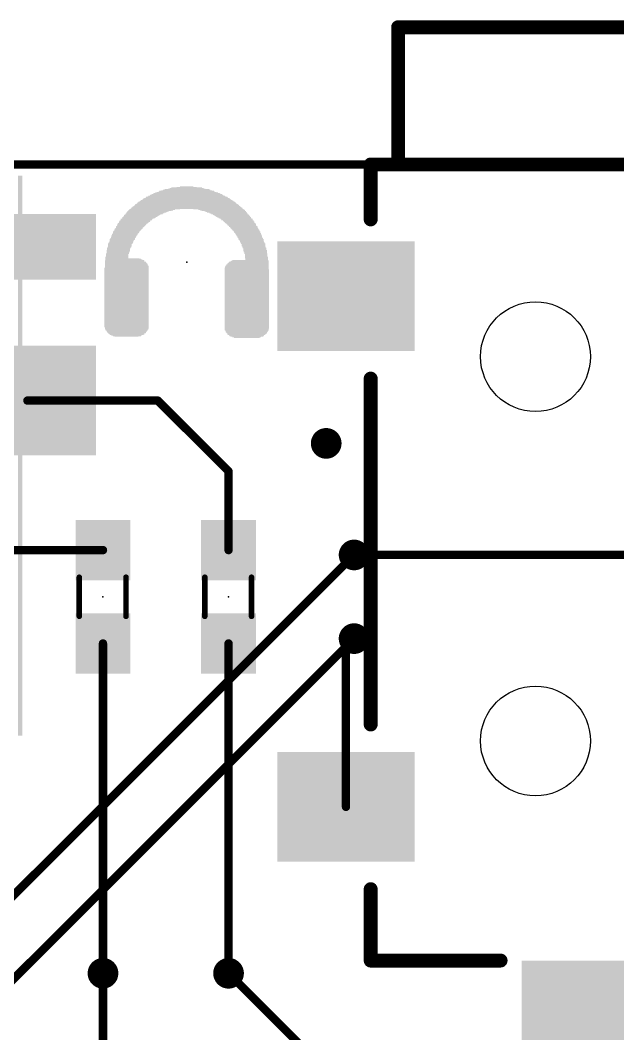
# Model space of a CAD drawing. Extents: x -15.2 to 71.4, y -14.5 to 36.9.
# Drawn here: x 31.26 to 42.14, y 18.46 to 36.92 of the extents above; entities that cross this region are included whole.
import ezdxf

# ---------------------------------------------------------------- set-up
doc = ezdxf.new("R2010")
doc.units = 0
for name, color, linetype in [('1', 12, 'CONTINUOUS'), ('16', 132, 'CONTINUOUS'), ('18', 110, 'CONTINUOUS'), ('20', 31, 'CONTINUOUS'), ('21', 41, 'CONTINUOUS'), ('22', 40, 'CONTINUOUS'), ('23', 53, 'CONTINUOUS'), ('51', 53, 'CONTINUOUS')]:
    doc.layers.add(name, color=color, linetype=linetype)

# ---------------------------------------------------------------- blocks, each defined once
blk = doc.blocks.new('RECT')
blk.add_solid([(-0.5, -0.5), (0.5, -0.5), (-0.5, 0.5), (0.5, 0.5)])
blk = doc.blocks.new('ROUNDV')
at = {"const_width": 0.5}
blk.add_lwpolyline([(0, -0.25, 1), (0, 0.25, 1), (0, -0.25)], format="xyb", dxfattribs=at)

msp = doc.modelspace()

# ---------------------------------------------------------------- linework, layer by layer
at = {"layer": '1', "const_width": 0.1524}
for points in [[(0, 34.29), (54.61, 34.29)], [(33.764, 29.99), (31.39, 29.99)], [(35.052, 28.702), (33.764, 29.99)], [(35.052, 27.266), (35.052, 28.702)], [(32.766, 27.266), (27.52, 27.266)], [(42.926, 27.178), (37.338, 27.178)], [(37.19, 25.506), (37.338, 25.654)], [(32.766, 25.566), (32.766, 19.558)], [(35.052, 25.566), (35.052, 19.558)], [(37.19, 22.59), (37.19, 25.506)]]:
    msp.add_lwpolyline(points, dxfattribs=at)
at = {"layer": '1', "const_width": 0.0762}
for points in [[(31.39, 30.0281, 1), (31.39, 29.9519)], [(33.7909, 30.0169, 1), (33.7371, 29.9631)], [(33.764, 29.9519, 1), (33.764, 30.0281)], [(35.0901, 28.702, 1), (35.0139, 28.702)], [(35.0251, 28.6751, 1), (35.0789, 28.7289)], [(32.766, 27.2279, 1), (32.766, 27.3041)], [(35.0139, 27.266, 1), (35.0901, 27.266)], [(37.338, 27.2161, 1), (37.338, 27.1399)], [(37.3649, 25.6271, 1), (37.3111, 25.6809)], [(32.8041, 25.566, 1), (32.7279, 25.566)], [(35.0901, 25.566, 1), (35.0139, 25.566)], [(37.2281, 25.506, 1), (37.1519, 25.506)], [(37.1631, 25.5329, 1), (37.2169, 25.4791)], [(37.1519, 22.59, 1), (37.2281, 22.59)], [(32.7279, 19.558, 1), (32.8041, 19.558)], [(35.0139, 19.558, 1), (35.0901, 19.558)]]:
    msp.add_lwpolyline(points, format="xyb", dxfattribs=at)
at = {"layer": '16', "const_width": 0.1524}
for points in [[(0, 34.29), (54.61, 34.29)], [(37.338, 27.178), (24.384, 14.224)], [(37.338, 25.654), (25.654, 13.97)], [(32.766, 19.558), (32.766, 13.208)], [(35.052, 19.558), (36.83, 17.78)]]:
    msp.add_lwpolyline(points, dxfattribs=at)
at = {"layer": '16', "const_width": 0.0762}
for points in [[(37.3649, 27.1511, 1), (37.3111, 27.2049)], [(37.3649, 25.6271, 1), (37.3111, 25.6809)], [(32.8041, 19.558, 1), (32.7279, 19.558)], [(35.0789, 19.5849, 1), (35.0251, 19.5311)]]:
    msp.add_lwpolyline(points, format="xyb", dxfattribs=at)
at = {"layer": '20', "const_width": 0.1524}
msp.add_lwpolyline([(0, 34.29), (54.61, 34.29)], dxfattribs=at)
at = {"layer": '20'}
for centre in [(40.64, 30.79), (40.64, 23.79)]:
    msp.add_circle(centre, 1, dxfattribs=at)
at = {"layer": '21', "const_width": 0.254}
for points in [[(37.64, 30.39), (37.64, 24.09)], [(37.64, 19.79), (37.64, 21.09)], [(40.005, 19.79), (37.64, 19.79)]]:
    msp.add_lwpolyline(points, dxfattribs=at)
at = {"layer": '21', "const_width": 0.127}
for points in [[(37.7035, 30.39, 1), (37.5765, 30.39)], [(37.5765, 24.09, 1), (37.7035, 24.09)], [(37.7035, 21.09, 1), (37.5765, 21.09)], [(37.64, 19.8535, 1), (37.64, 19.7265)], [(37.5765, 19.79, 1), (37.7035, 19.79)], [(40.005, 19.7265, 1), (40.005, 19.8535)]]:
    msp.add_lwpolyline(points, format="xyb", dxfattribs=at)
at = {"layer": '23'}
for p in [(40.64, 34.29), (34.29, 32.512), (32.766, 26.416), (35.052, 26.416)]:
    msp.add_point(p, dxfattribs=at)
at = {"layer": '51'}
for points, const_width in [([(43.14, 36.79), (38.14, 36.79)], 0.254), ([(38.14, 36.79), (38.14, 34.29)], 0.254), ([(38.14, 34.29), (37.64, 34.29)], 0.254), ([(37.64, 34.29), (37.64, 33.29)], 0.254), ([(43.64, 34.29), (38.14, 34.29)], 0.254), ([(32.334, 26.06), (32.334, 26.772)], 0.1016), ([(33.185, 26.06), (33.185, 26.772)], 0.1016), ([(34.62, 26.06), (34.62, 26.772)], 0.1016), ([(35.471, 26.06), (35.471, 26.772)], 0.1016)]:
    msp.add_lwpolyline(points, dxfattribs=dict(at, const_width=const_width))
for points, const_width in [([(38.14, 36.8535, 1), (38.14, 36.7265)], 0.127), ([(38.2035, 36.79, 1), (38.0765, 36.79)], 0.127), ([(37.64, 34.3535, 1), (37.64, 34.2265)], 0.127), ([(37.7035, 34.29, 1), (37.5765, 34.29)], 0.127), ([(38.14, 34.3535, 1), (38.14, 34.2265)], 0.127), ([(38.0765, 34.29, 1), (38.2035, 34.29)], 0.127), ([(38.14, 34.2265, 1), (38.14, 34.3535)], 0.127), ([(37.5765, 33.29, 1), (37.7035, 33.29)], 0.127), ([(32.3594, 26.772, 1), (32.3086, 26.772)], 0.0508), ([(33.2104, 26.772, 1), (33.1596, 26.772)], 0.0508), ([(34.6454, 26.772, 1), (34.5946, 26.772)], 0.0508), ([(35.4964, 26.772, 1), (35.4456, 26.772)], 0.0508), ([(32.3086, 26.06, 1), (32.3594, 26.06)], 0.0508), ([(33.1596, 26.06, 1), (33.2104, 26.06)], 0.0508), ([(34.5946, 26.06, 1), (34.6454, 26.06)], 0.0508), ([(35.4456, 26.06, 1), (35.4964, 26.06)], 0.0508)]:
    msp.add_lwpolyline(points, format="xyb", dxfattribs=dict(at, const_width=const_width))

# ---------------------------------------------------------------- block references
at = {"layer": '1', "yscale": 2.5}
for p, xscale, rotation in [((31.39, 32.79), 1.2, 90), ((37.19, 31.89), 2, 270), ((31.39, 29.99), 2, 270), ((37.19, 22.59), 2, 270)]:
    msp.add_blockref('RECT', p, dxfattribs=dict(at, xscale=xscale, rotation=rotation))
at = {"layer": '1', "xscale": 1.1, "rotation": 90}
for p in [(32.766, 27.266), (35.052, 27.266), (32.766, 25.566), (35.052, 25.566)]:
    msp.add_blockref('RECT', p, dxfattribs=at)
at = {"layer": '1', "xscale": 2, "yscale": 2.5}
msp.add_blockref('RECT', (41.39, 18.54), dxfattribs=at)
at = {"layer": '18', "xscale": 0.5588, "yscale": 0.5588}
for p in [(36.83, 29.21), (36.83, 29.21), (37.338, 27.178), (37.338, 27.178), (37.338, 25.654), (37.338, 25.654), (32.766, 19.558), (32.766, 19.558), (35.052, 19.558), (35.052, 19.558)]:
    msp.add_blockref('ROUNDV', p, dxfattribs=at)
at = {"layer": '21', "yscale": 0.01}
for p, xscale in [((34.29, 33.777), 1.14), ((34.29, 33.787), 1.08), ((34.29, 33.797), 1.02), ((34.29, 33.817), 0.92), ((34.29, 33.827), 0.86), ((34.295, 33.837), 0.81), ((34.29, 33.847), 0.68), ((34.29, 33.857), 0.62), ((34.29, 33.867), 0.56), ((34.29, 33.877), 0.36), ((34.29, 33.887), 0.24), ((34.29, 33.597), 1.78), ((34.29, 33.607), 1.76), ((34.29, 33.617), 1.72), ((34.29, 33.627), 1.7), ((34.29, 33.637), 1.66), ((34.29, 33.647), 1.62), ((34.29, 33.657), 1.6), ((34.29, 33.667), 1.58), ((34.29, 33.677), 1.54), ((34.29, 33.687), 1.5), ((34.29, 33.697), 1.48), ((34.29, 33.707), 1.42), ((34.29, 33.717), 1.4), ((34.29, 33.727), 1.34), ((34.29, 33.737), 1.32), ((34.29, 33.747), 1.28), ((34.29, 33.757), 1.22), ((34.29, 33.767), 1.2), ((33.56, 33.417), 0.72), ((33.585, 33.437), 0.75), ((33.575, 33.427), 0.73), ((33.635, 33.457), 0.81), ((33.62, 33.447), 0.78), ((33.66, 33.467), 0.84), ((33.715, 33.477), 0.91), ((34.29, 33.487), 2.04), ((34.29, 33.497), 2.02), ((34.29, 33.507), 2), ((34.29, 33.517), 1.98), ((34.29, 33.527), 1.94), ((34.29, 33.537), 1.92), ((34.29, 33.547), 1.9), ((34.29, 33.557), 1.88), ((34.29, 33.567), 1.86), ((34.29, 33.577), 1.82), ((34.29, 33.587), 1.8), ((34.865, 33.477), 0.91), ((34.92, 33.467), 0.84), ((34.945, 33.457), 0.81), ((34.96, 33.447), 0.78), ((34.995, 33.437), 0.75), ((35.005, 33.427), 0.73), ((35.02, 33.417), 0.72), ((33.32, 33.227), 0.54), ((33.34, 33.247), 0.56), ((33.33, 33.237), 0.54), ((33.35, 33.267), 0.56), ((33.35, 33.257), 0.56), ((33.38, 33.297), 0.58), ((33.375, 33.287), 0.57), ((33.375, 33.277), 0.57), ((33.4, 33.307), 0.58), ((33.425, 33.327), 0.61), ((33.415, 33.317), 0.59), ((33.44, 33.337), 0.62), ((33.45, 33.347), 0.62), ((33.475, 33.367), 0.65), ((33.465, 33.357), 0.63), ((33.485, 33.377), 0.65), ((33.52, 33.397), 0.68), ((33.515, 33.387), 0.67), ((33.535, 33.407), 0.69), ((35.045, 33.407), 0.69), ((35.06, 33.397), 0.68), ((35.07, 33.387), 0.66), ((35.095, 33.377), 0.65), ((35.105, 33.367), 0.65), ((35.115, 33.357), 0.63), ((35.13, 33.347), 0.62), ((35.14, 33.337), 0.62), ((35.155, 33.327), 0.61), ((35.165, 33.317), 0.59), ((35.18, 33.307), 0.58), ((35.2, 33.297), 0.58), ((35.205, 33.287), 0.57), ((35.205, 33.277), 0.57), ((35.23, 33.267), 0.56), ((35.23, 33.257), 0.56), ((35.245, 33.247), 0.55), ((35.25, 33.237), 0.54), ((35.26, 33.227), 0.54), ((33.19, 33.067), 0.48), ((33.19, 33.057), 0.48), ((33.185, 33.047), 0.47), ((33.2, 33.077), 0.48), ((33.215, 33.097), 0.49), ((33.21, 33.087), 0.48), ((33.23, 33.117), 0.5), ((33.225, 33.107), 0.49), ((33.24, 33.127), 0.5), ((33.26, 33.157), 0.52), ((33.25, 33.147), 0.5), ((33.245, 33.137), 0.49), ((33.265, 33.167), 0.51), ((33.275, 33.177), 0.51), ((33.295, 33.207), 0.53), ((33.29, 33.197), 0.52), ((33.29, 33.187), 0.52), ((33.31, 33.217), 0.54), ((35.27, 33.217), 0.54), ((35.285, 33.207), 0.53), ((35.29, 33.197), 0.52), ((35.29, 33.187), 0.52), ((35.305, 33.177), 0.51), ((35.315, 33.167), 0.51), ((35.32, 33.157), 0.52), ((35.33, 33.147), 0.5), ((35.335, 33.137), 0.49), ((35.34, 33.127), 0.5), ((35.35, 33.117), 0.5), ((35.355, 33.107), 0.49), ((35.365, 33.097), 0.49), ((35.37, 33.087), 0.48), ((35.38, 33.077), 0.48), ((35.39, 33.067), 0.48), ((35.39, 33.057), 0.48), ((35.395, 33.047), 0.47), ((33.09, 32.867), 0.44), ((33.09, 32.857), 0.44), ((33.1, 32.887), 0.44), ((33.1, 32.877), 0.44), ((33.12, 32.927), 0.46), ((33.115, 32.917), 0.45), ((33.11, 32.907), 0.44), ((33.105, 32.897), 0.43), ((33.125, 32.947), 0.45), ((33.125, 32.937), 0.45), ((33.14, 32.967), 0.46), ((33.135, 32.957), 0.45), ((33.15, 32.997), 0.46), ((33.15, 32.987), 0.46), ((33.145, 32.977), 0.45), ((33.165, 33.017), 0.47), ((33.16, 33.007), 0.46), ((33.175, 33.037), 0.47), ((33.17, 33.027), 0.46), ((35.405, 33.037), 0.47), ((35.41, 33.027), 0.46), ((35.415, 33.017), 0.47), ((35.42, 33.007), 0.46), ((35.43, 32.997), 0.46), ((35.43, 32.987), 0.46), ((35.435, 32.977), 0.45), ((35.44, 32.967), 0.46), ((35.445, 32.957), 0.45), ((35.455, 32.947), 0.45), ((35.455, 32.937), 0.45), ((35.46, 32.927), 0.46), ((35.465, 32.917), 0.45), ((35.47, 32.907), 0.44), ((35.475, 32.897), 0.43), ((35.48, 32.887), 0.44), ((35.48, 32.877), 0.44), ((35.49, 32.867), 0.44), ((35.49, 32.857), 0.44), ((33.045, 32.727), 0.43), ((33.045, 32.717), 0.43), ((33.04, 32.707), 0.42), ((33.04, 32.697), 0.42), ((33.035, 32.687), 0.41), ((33.035, 32.677), 0.41), ((33.055, 32.767), 0.43), ((33.05, 32.757), 0.42), ((33.05, 32.747), 0.42), ((33.05, 32.737), 0.42), ((33.065, 32.787), 0.43), ((33.06, 32.777), 0.42), ((33.08, 32.847), 0.44), ((33.075, 32.837), 0.43), ((33.075, 32.827), 0.43), ((33.075, 32.817), 0.43), ((33.075, 32.807), 0.43), ((33.07, 32.797), 0.42), ((35.5, 32.847), 0.44), ((35.505, 32.837), 0.43), ((35.505, 32.827), 0.43), ((35.505, 32.817), 0.43), ((35.505, 32.807), 0.43), ((35.51, 32.797), 0.42), ((35.515, 32.787), 0.43), ((35.52, 32.777), 0.42), ((35.525, 32.767), 0.43), ((35.53, 32.757), 0.42), ((35.53, 32.747), 0.42), ((35.53, 32.737), 0.42), ((35.535, 32.727), 0.43), ((35.535, 32.717), 0.43), ((35.54, 32.707), 0.42), ((35.54, 32.697), 0.42), ((35.545, 32.687), 0.41), ((35.545, 32.677), 0.41), ((33.16, 32.537), 0.72), ((33.16, 32.527), 0.72), ((33.175, 32.517), 0.75), ((33.175, 32.507), 0.75), ((33.18, 32.497), 0.76), ((33.185, 32.487), 0.77), ((33.02, 32.607), 0.42), ((33.02, 32.597), 0.42), ((33.02, 32.587), 0.42), ((33.12, 32.577), 0.62), ((33.135, 32.567), 0.65), ((33.145, 32.557), 0.67), ((33.16, 32.547), 0.7), ((33.03, 32.667), 0.42), ((33.025, 32.657), 0.41), ((33.025, 32.647), 0.41), ((33.025, 32.637), 0.41), ((33.025, 32.627), 0.41), ((33.025, 32.617), 0.41), ((35.405, 32.487), 0.75), ((35.41, 32.497), 0.74), ((35.42, 32.517), 0.72), ((35.42, 32.507), 0.72), ((35.435, 32.527), 0.69), ((35.445, 32.537), 0.67), ((35.45, 32.547), 0.64), ((35.55, 32.667), 0.42), ((35.555, 32.657), 0.41), ((35.555, 32.647), 0.41), ((35.555, 32.637), 0.41), ((35.555, 32.627), 0.41), ((35.555, 32.617), 0.41), ((35.56, 32.607), 0.42), ((35.56, 32.597), 0.42), ((35.56, 32.587), 0.42), ((35.565, 32.577), 0.41), ((35.565, 32.567), 0.41), ((35.565, 32.557), 0.41), ((33.195, 32.407), 0.81), ((33.195, 32.397), 0.81), ((33.195, 32.387), 0.81), ((33.195, 32.377), 0.81), ((33.195, 32.367), 0.81), ((33.195, 32.357), 0.81), ((33.195, 32.347), 0.81), ((33.195, 32.337), 0.81), ((33.195, 32.327), 0.81), ((33.195, 32.317), 0.81), ((33.195, 32.307), 0.81), ((33.19, 32.477), 0.78), ((33.19, 32.467), 0.78), ((33.19, 32.457), 0.78), ((33.195, 32.447), 0.79), ((33.2, 32.437), 0.8), ((33.2, 32.427), 0.8), ((33.2, 32.417), 0.8), ((35.38, 32.407), 0.8), ((35.38, 32.397), 0.8), ((35.38, 32.387), 0.8), ((35.385, 32.377), 0.81), ((35.385, 32.367), 0.81), ((35.385, 32.357), 0.81), ((35.385, 32.347), 0.81), ((35.385, 32.337), 0.81), ((35.385, 32.327), 0.81), ((35.385, 32.317), 0.81), ((35.385, 32.307), 0.81), ((35.385, 32.427), 0.79), ((35.385, 32.417), 0.79), ((35.39, 32.447), 0.78), ((35.39, 32.437), 0.78), ((35.395, 32.467), 0.77), ((35.395, 32.457), 0.77), ((35.405, 32.477), 0.75), ((33.195, 32.297), 0.81), ((33.195, 32.287), 0.81), ((33.195, 32.277), 0.81), ((33.195, 32.267), 0.81), ((33.195, 32.257), 0.81), ((33.195, 32.247), 0.81), ((33.195, 32.237), 0.81), ((33.195, 32.227), 0.81), ((33.195, 32.217), 0.81), ((33.195, 32.207), 0.81), ((33.195, 32.197), 0.81), ((33.195, 32.187), 0.81), ((33.195, 32.177), 0.81), ((33.195, 32.167), 0.81), ((33.195, 32.157), 0.81), ((33.195, 32.147), 0.81), ((33.195, 32.137), 0.81), ((33.195, 32.127), 0.81), ((33.195, 32.117), 0.81), ((35.385, 32.297), 0.81), ((35.385, 32.287), 0.81), ((35.385, 32.277), 0.81), ((35.385, 32.267), 0.81), ((35.385, 32.257), 0.81), ((35.385, 32.247), 0.81), ((35.385, 32.237), 0.81), ((35.385, 32.227), 0.81), ((35.385, 32.217), 0.81), ((35.385, 32.207), 0.81), ((35.385, 32.197), 0.81), ((35.385, 32.187), 0.81), ((35.385, 32.177), 0.81), ((35.385, 32.167), 0.81), ((35.385, 32.157), 0.81), ((35.385, 32.147), 0.81), ((35.385, 32.137), 0.81), ((35.385, 32.127), 0.81), ((35.385, 32.117), 0.81), ((33.195, 32.107), 0.81), ((33.195, 32.097), 0.81), ((33.195, 32.087), 0.81), ((33.195, 32.077), 0.81), ((33.195, 32.067), 0.81), ((33.195, 32.057), 0.81), ((33.195, 32.047), 0.81), ((33.195, 32.037), 0.81), ((33.195, 32.027), 0.81), ((33.195, 32.017), 0.81), ((33.195, 32.007), 0.81), ((33.195, 31.997), 0.81), ((33.195, 31.987), 0.81), ((33.195, 31.977), 0.81), ((33.195, 31.967), 0.81), ((33.195, 31.957), 0.81), ((33.195, 31.947), 0.81), ((33.195, 31.937), 0.81), ((35.385, 32.107), 0.81), ((35.385, 32.097), 0.81), ((35.385, 32.087), 0.81), ((35.385, 32.077), 0.81), ((35.385, 32.067), 0.81), ((35.385, 32.057), 0.81), ((35.385, 32.047), 0.81), ((35.385, 32.037), 0.81), ((35.385, 32.027), 0.81), ((35.385, 32.017), 0.81), ((35.385, 32.007), 0.81), ((35.385, 31.997), 0.81), ((35.385, 31.987), 0.81), ((35.385, 31.977), 0.81), ((35.385, 31.967), 0.81), ((35.385, 31.957), 0.81), ((35.385, 31.947), 0.81), ((35.385, 31.937), 0.81), ((33.195, 31.927), 0.81), ((33.195, 31.917), 0.81), ((33.195, 31.907), 0.81), ((33.195, 31.897), 0.81), ((33.195, 31.887), 0.81), ((33.195, 31.877), 0.81), ((33.195, 31.867), 0.81), ((33.195, 31.857), 0.81), ((33.195, 31.847), 0.81), ((33.195, 31.837), 0.81), ((33.195, 31.827), 0.81), ((33.195, 31.817), 0.81), ((33.195, 31.807), 0.81), ((33.195, 31.797), 0.81), ((33.195, 31.787), 0.81), ((33.195, 31.777), 0.81), ((33.195, 31.767), 0.81), ((33.195, 31.757), 0.81), ((33.195, 31.747), 0.81), ((35.385, 31.927), 0.81), ((35.385, 31.917), 0.81), ((35.385, 31.907), 0.81), ((35.385, 31.897), 0.81), ((35.385, 31.887), 0.81), ((35.385, 31.877), 0.81), ((35.385, 31.867), 0.81), ((35.385, 31.857), 0.81), ((35.385, 31.847), 0.81), ((35.385, 31.837), 0.81), ((35.385, 31.827), 0.81), ((35.385, 31.817), 0.81), ((35.385, 31.807), 0.81), ((35.385, 31.797), 0.81), ((35.385, 31.787), 0.81), ((35.385, 31.777), 0.81), ((35.385, 31.767), 0.81), ((35.385, 31.757), 0.81), ((35.385, 31.747), 0.81), ((33.195, 31.737), 0.81), ((33.195, 31.727), 0.81), ((33.195, 31.717), 0.81), ((33.195, 31.707), 0.81), ((33.195, 31.697), 0.81), ((33.195, 31.687), 0.81), ((33.195, 31.677), 0.81), ((33.195, 31.667), 0.81), ((33.195, 31.657), 0.81), ((33.195, 31.647), 0.81), ((33.195, 31.637), 0.81), ((33.195, 31.627), 0.81), ((33.195, 31.617), 0.81), ((33.195, 31.607), 0.81), ((33.195, 31.597), 0.81), ((33.195, 31.587), 0.81), ((33.195, 31.577), 0.81), ((33.195, 31.567), 0.81), ((35.385, 31.737), 0.81), ((35.385, 31.727), 0.81), ((35.385, 31.717), 0.81), ((35.385, 31.707), 0.81), ((35.385, 31.697), 0.81), ((35.385, 31.687), 0.81), ((35.385, 31.677), 0.81), ((35.385, 31.667), 0.81), ((35.385, 31.657), 0.81), ((35.385, 31.647), 0.81), ((35.385, 31.637), 0.81), ((35.385, 31.627), 0.81), ((35.385, 31.617), 0.81), ((35.385, 31.607), 0.81), ((35.385, 31.597), 0.81), ((35.385, 31.587), 0.81), ((35.385, 31.577), 0.81), ((35.385, 31.567), 0.81), ((33.195, 31.557), 0.81), ((33.195, 31.547), 0.81), ((33.195, 31.537), 0.81), ((33.195, 31.527), 0.81), ((33.195, 31.517), 0.81), ((33.195, 31.507), 0.81), ((33.195, 31.497), 0.81), ((33.195, 31.487), 0.81), ((33.195, 31.477), 0.81), ((33.195, 31.467), 0.81), ((33.195, 31.457), 0.81), ((33.195, 31.447), 0.81), ((33.195, 31.437), 0.81), ((33.195, 31.427), 0.81), ((33.195, 31.417), 0.81), ((33.195, 31.407), 0.81), ((33.195, 31.397), 0.81), ((33.195, 31.387), 0.81), ((33.195, 31.377), 0.81), ((35.385, 31.557), 0.81), ((35.385, 31.547), 0.81), ((35.385, 31.537), 0.81), ((35.385, 31.527), 0.81), ((35.385, 31.517), 0.81), ((35.385, 31.507), 0.81), ((35.385, 31.497), 0.81), ((35.385, 31.487), 0.81), ((35.385, 31.477), 0.81), ((35.385, 31.467), 0.81), ((35.385, 31.457), 0.81), ((35.385, 31.447), 0.81), ((35.385, 31.437), 0.81), ((35.385, 31.427), 0.81), ((35.385, 31.417), 0.81), ((35.385, 31.407), 0.81), ((35.385, 31.397), 0.81), ((35.385, 31.387), 0.81), ((35.385, 31.377), 0.81), ((33.195, 31.367), 0.81), ((33.195, 31.357), 0.81), ((33.195, 31.347), 0.81), ((33.195, 31.337), 0.81), ((33.195, 31.327), 0.81), ((33.2, 31.317), 0.8), ((33.2, 31.307), 0.8), ((33.195, 31.297), 0.79), ((33.2, 31.287), 0.78), ((33.195, 31.277), 0.77), ((33.2, 31.267), 0.76), ((33.2, 31.257), 0.74), ((33.2, 31.247), 0.74), ((33.195, 31.237), 0.71), ((33.2, 31.227), 0.7), ((33.2, 31.217), 0.68), ((33.195, 31.207), 0.65), ((33.205, 31.197), 0.63), ((35.385, 31.367), 0.81), ((35.385, 31.357), 0.81), ((35.385, 31.347), 0.81), ((35.385, 31.337), 0.81), ((35.385, 31.327), 0.81), ((35.385, 31.317), 0.81), ((35.385, 31.307), 0.81), ((35.38, 31.297), 0.8), ((35.38, 31.287), 0.8), ((35.38, 31.277), 0.8), ((35.385, 31.267), 0.79), ((35.385, 31.257), 0.77), ((35.385, 31.247), 0.77), ((35.38, 31.237), 0.76), ((35.38, 31.227), 0.74), ((35.385, 31.217), 0.73), ((35.385, 31.207), 0.71), ((35.375, 31.197), 0.69), ((33.195, 31.187), 0.61), ((33.195, 31.177), 0.55), ((33.205, 31.167), 0.51), ((33.195, 31.157), 0.43), ((35.38, 31.187), 0.68), ((35.38, 31.177), 0.64), ((35.38, 31.167), 0.62), ((35.385, 31.157), 0.59), ((35.38, 31.147), 0.52), ((35.385, 31.137), 0.47)]:
    msp.add_blockref('RECT', p, dxfattribs=dict(at, xscale=xscale))
msp.add_blockref('RECT', (34.29, 33.807), dxfattribs=at)
at = {"layer": '22', "xscale": 10.2, "yscale": 0.04, "rotation": 90}
for p in [(31.24, 28.988), (31.28, 28.988)]:
    msp.add_blockref('RECT', p, dxfattribs=at)
at = {"layer": '51', "xscale": 0.5001, "yscale": 0.95, "rotation": 90}
for p in [(32.7609, 26.9962), (35.0469, 26.9962), (32.7609, 25.8279), (35.0469, 25.8279)]:
    msp.add_blockref('RECT', p, dxfattribs=at)

doc.saveas('drawing.dxf')
